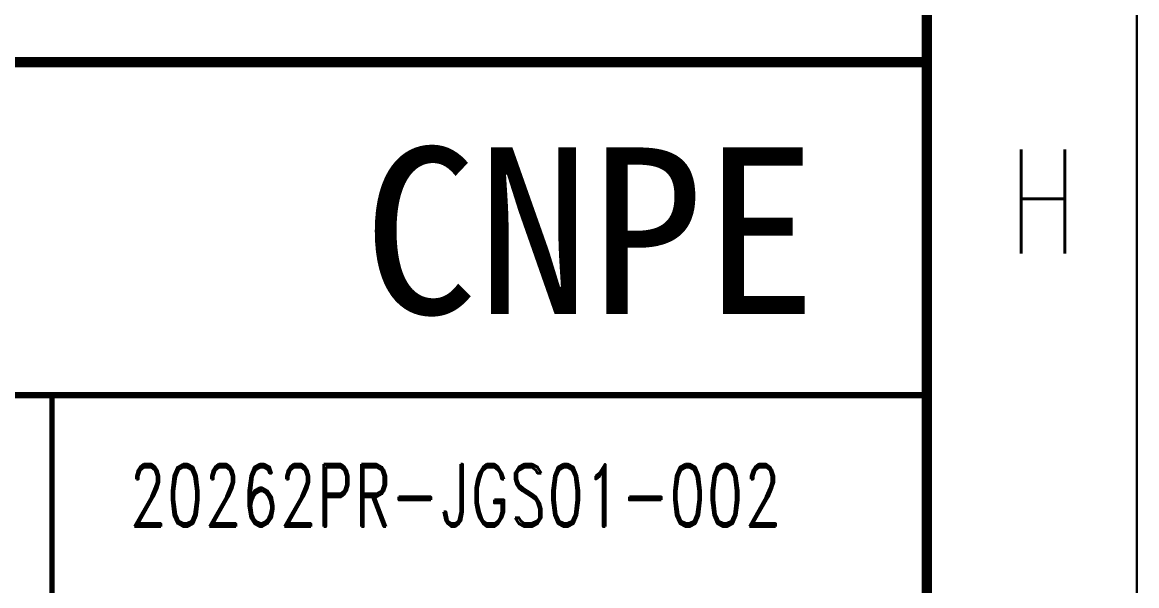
# Model space of a CAD drawing. Extents: x 214073 to 274589, y -287361 to -130190.
# Drawn here: x 270848 to 273523, y -233119 to -231766 of the extents above; entities that cross this region are included whole.
import ezdxf

# ---------------------------------------------------------------- set-up
doc = ezdxf.new("R2010")
doc.units = 0
doc.header["$LTSCALE"] = 500
doc.header["$MEASUREMENT"] = 0
doc.layers.get('0').update_dxf_attribs({"linetype": 'CONTINUOUS'})
for name, color, linetype in [('1', 7, 'CONTINUOUS'), ('PUB_TEXT', 7, 'CONTINUOUS'), ('TK', 7, 'CONTINUOUS')]:
    doc.layers.add(name, color=color, linetype=linetype)
doc.layers.add('_TSZ_PLOT_MARK', color=1, linetype='CONTINUOUS', plot=False)
doc.styles.add('HZ', font='romans.shx', dxfattribs={"width": 0.7, "bigfont": 'hz.shx'})
doc.styles.add('romand', font='romand.shx', dxfattribs={"width": 0.7, "height": 200, "bigfont": 'OCHINESE.shx'})
doc.styles.add('宋体', font='', dxfattribs={"width": 0.7})
doc.styles.get('宋体').set_extended_font_data('SimSun')

# ---------------------------------------------------------------- blocks, each defined once
blk = doc.blocks.new('图签')
at = {"layer": '1', "color": 7, "const_width": 0.5}
for points in [[(-180, 0), (0, 0), (0, 131.762), (-180, 131.762)], [(-180, 58), (0, 58), (0, 0), (-180, 0)]]:
    blk.add_lwpolyline(points, close=True, dxfattribs=at)
at = {"layer": '1', "color": 7}
for points, const_width in [([(-180, 42), (0, 42)], 0.3), ([(-42, 42), (-42, 32)], 0.25)]:
    blk.add_lwpolyline(points, dxfattribs=dict(at, const_width=const_width))
at = {"layer": 'PUB_TEXT', "color": 7, "style": '宋体'}
blk.add_text('CNPE', height=8, dxfattribs=at).set_placement((-27.046, 45.903))
blk = doc.blocks.new('*U2924')
blk.add_blockref('图签', (0, 0))

msp = doc.modelspace()

# ---------------------------------------------------------------- linework, layer by layer
at = {"color": 4, "flags": 128}
msp.add_lwpolyline([(273523, -193211.9), (273523, -235261.9)], dxfattribs=at)
msp.add_lwpolyline([(215323, -193711.9), (273019, -193711.9), (273019, -234761.9), (215323, -234761.9)], close=True)
at = {"layer": '_TSZ_PLOT_MARK'}
msp.add_lwpolyline([(214073, -235261.9), (273523, -235261.9), (273523, -193211.9), (214073, -193211.9)], close=True, dxfattribs=at)
msp.add_lwpolyline([(214073, -235261.9), (273523, -235261.9), (273523, -193211.9), (214073, -193211.9)], close=True, dxfattribs=at)
msp.add_lwpolyline([(214073, -235261.9), (273523, -235261.9), (273523, -193211.9), (214073, -193211.9)], close=True, dxfattribs=at)
msp.add_lwpolyline([(214073, -235261.9), (273523, -235261.9), (273523, -193211.9), (214073, -193211.9)], close=True, dxfattribs=at)
msp.add_lwpolyline([(214073, -235261.9), (273523, -235261.9), (273523, -193211.9), (214073, -193211.9)], close=True, dxfattribs=at)
msp.add_lwpolyline([(214073, -235261.9), (273523, -235261.9), (273523, -193211.9), (214073, -193211.9)], close=True, dxfattribs=at)
msp.add_lwpolyline([(214073, -235261.9), (273523, -235261.9), (273523, -193211.9), (214073, -193211.9)], close=True, dxfattribs=at)

# ---------------------------------------------------------------- block references
at = {"xscale": 50, "yscale": 50, "zscale": 50}
msp.add_blockref('*U2924', (273019, -234761.9), dxfattribs=at)

# ---------------------------------------------------------------- texts
at = {"color": 0, "style": 'HZ', "width": 0.7}
msp.add_text('H', height=250, dxfattribs=at).set_placement((273215.7, -232321.6))
at = {"layer": 'TK', "color": 4, "style": 'romand', "width": 0.7}
msp.add_text('20262PR-JGS01-002', height=150, dxfattribs=at).set_placement((271103.7, -232977.5))

doc.saveas('drawing.dxf')
